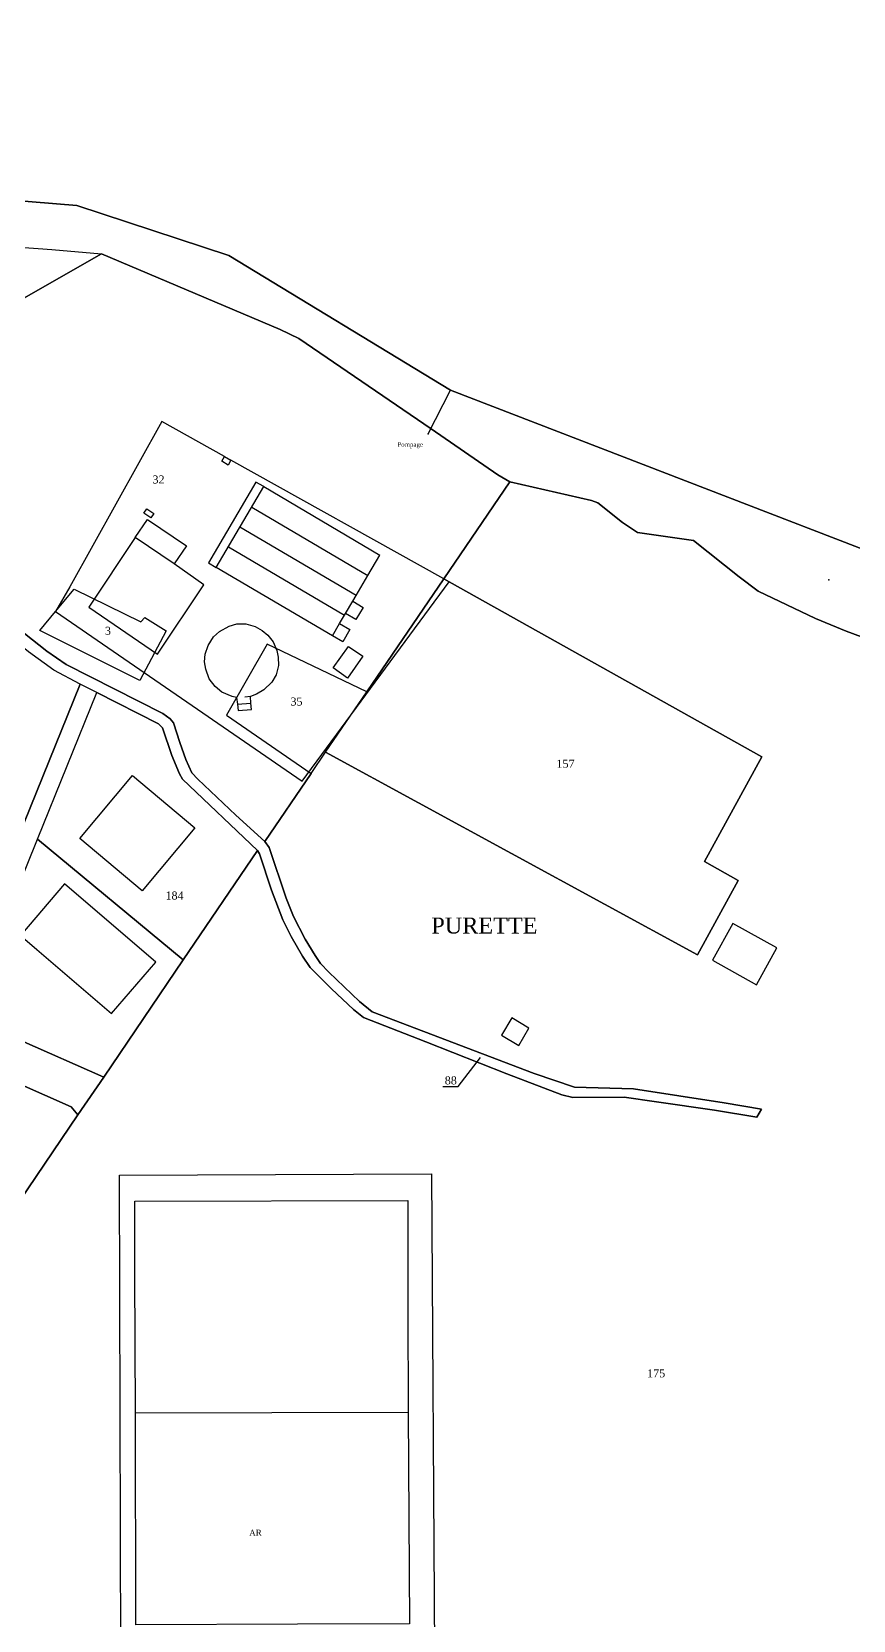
# Model space of a CAD drawing. Extents: x 1208822 to 1209704, y 6152997 to 6153719.
# Drawn here: x 1209153.6 to 1209358.8, y 6153309 to 6153705.9 of the extents above; entities that cross this region are included whole.
import ezdxf

# ---------------------------------------------------------------- set-up
doc = ezdxf.new("R2010")
doc.units = 0
doc.linetypes.add('CONTINU', pattern=[0])
doc.layers.get('0').update_dxf_attribs({"linetype": 'CONTINU'})
for name, color, linetype in [('1FLECHEFL', 7, 'CONTINU'), ('1LIEUDIT', 7, 'CONTINU'), ('1PARCELLE', 7, 'CONTINU'), ('1SECTION', 7, 'CONTINU'), ('1SUBDSECT', 7, 'CONTINU'), ('1TRONFLUV', 7, 'CONTINU'), ('1TROUPARCELLE', 7, 'CONTINU'), ('3BATIDUR', 7, 'CONTINU'), ('3BATILEGER', 7, 'CONTINU'), ('3CADB', 7, 'CONTINU'), ('3ENSIMMO', 7, 'CONTINU'), ('3FISCLINE', 7, 'CONTINUOUS'), ('3FLECHEPAR', 7, 'CONTINU'), ('3LIEUDITTEX', 7, 'CONTINU'), ('3LIMNONPARC', 7, 'CONTINU'), ('3PARCELLETEX', 7, 'CONTINU'), ('3TOPOLINE', 7, 'CONTINU')]:
    doc.layers.add(name, color=color, linetype=linetype)
doc.styles.get("Standard").update_dxf_attribs({"font": 'Times New Roman'})

# ---------------------------------------------------------------- blocks, each defined once
blk = doc.blocks.new('CADORDB')
blk.add_point((0, 0))
blk = doc.blocks.new('FLECHRU1')
blk.add_point((0, 0))

msp = doc.modelspace()

# ---------------------------------------------------------------- linework, layer by layer
at = {"layer": '1LIEUDIT'}
msp.add_lwpolyline([(1209375.61, 6153571.05), (1209258.18, 6153616.37), (1209202.81, 6153650.03), (1209164.89, 6153662.46), (1209104.94, 6153667.37)], dxfattribs=at)
at = {"layer": '1PARCELLE'}
for points in [[(1209145.78, 6153635.99), (1209171.05, 6153650.39), (1209215.66, 6153631.51), (1209220.3, 6153629.24), (1209253.36, 6153606.68), (1209270.02, 6153595.21), (1209273.07, 6153593.42), (1209256.57, 6153569.2), (1209237.34, 6153540.97), (1209212.44, 6153552.86), (1209202.25, 6153535.15), (1209223.43, 6153520.59), (1209211.8, 6153503.57), (1209204.58, 6153510.16), (1209204.58, 6153510.16), (1209195.06, 6153519.14), (1209193.57, 6153520.73), (1209192.09, 6153524.08), (1209190.57, 6153528.31), (1209189.05, 6153533.21), (1209188.23, 6153534.23), (1209186.38, 6153535.54), (1209162.2, 6153547.81), (1209157.38, 6153551.11), (1209148.19, 6153558.35)], [(1209150.56, 6153413.72), (1209165.16, 6153435.31), (1209171.58, 6153444.73), (1209191.47, 6153474.05), (1209209.97, 6153501.31), (1209210.54, 6153500.49), (1209213.51, 6153491.4), (1209216.35, 6153483.99), (1209218.4, 6153479.83), (1209221.24, 6153474.91), (1209223.17, 6153472.06), (1209228.49, 6153466.8), (1209234.02, 6153461.63), (1209236.51, 6153459.6), (1209252.09, 6153453.48), (1209272.31, 6153445.51), (1209286, 6153440.3), (1209288.79, 6153439.6), (1209301.64, 6153439.67), (1209309.71, 6153438.56), (1209324.14, 6153436.42), (1209334.72, 6153434.7), (1209335.91, 6153436.68), (1209326.59, 6153438.25), (1209303.9, 6153441.81), (1209289.16, 6153442.16), (1209279.09, 6153445.65), (1209238.61, 6153461), (1209235.52, 6153463.63), (1209227.81, 6153470.92), (1209225.71, 6153473.12), (1209224.38, 6153475.09), (1209221.93, 6153479.2), (1209219.04, 6153484.83), (1209217.19, 6153489.38), (1209212.94, 6153502.05), (1209211.8, 6153503.57), (1209223.43, 6153520.59), (1209227.01, 6153525.86), (1209319.89, 6153475.22), (1209330.08, 6153493.8), (1209321.69, 6153498.55), (1209335.99, 6153524.77), (1209257.91, 6153568.44), (1209256.57, 6153569.2), (1209273.07, 6153593.42), (1209293.45, 6153588.81), (1209294.99, 6153588.2), (1209301.17, 6153583.31), (1209304.94, 6153580.76), (1209318.94, 6153578.78), (1209330.37, 6153569.68), (1209335.1, 6153566.16), (1209349.44, 6153559.28), (1209357.08, 6153556.14), (1209386.77, 6153545.13)], [(1209148.19, 6153558.35), (1209157.38, 6153551.11), (1209162.2, 6153547.81), (1209186.38, 6153535.54), (1209188.23, 6153534.23), (1209189.05, 6153533.21), (1209190.57, 6153528.31), (1209192.09, 6153524.08), (1209193.57, 6153520.73), (1209195.06, 6153519.14), (1209204.58, 6153510.16), (1209211.8, 6153503.57), (1209212.94, 6153502.05), (1209217.19, 6153489.38), (1209219.04, 6153484.83), (1209221.93, 6153479.2), (1209224.38, 6153475.09), (1209225.71, 6153473.12), (1209227.81, 6153470.92), (1209235.52, 6153463.63), (1209238.61, 6153461), (1209279.09, 6153445.65), (1209289.16, 6153442.16), (1209303.9, 6153441.81), (1209326.59, 6153438.25), (1209335.91, 6153436.68), (1209334.72, 6153434.7), (1209324.14, 6153436.42), (1209309.71, 6153438.56), (1209301.64, 6153439.67), (1209288.79, 6153439.6), (1209286, 6153440.3), (1209272.31, 6153445.51), (1209252.09, 6153453.48), (1209236.51, 6153459.6), (1209234.02, 6153461.63), (1209228.49, 6153466.8), (1209223.17, 6153472.06), (1209221.24, 6153474.91), (1209218.4, 6153479.83), (1209216.35, 6153483.99), (1209213.51, 6153491.4), (1209210.54, 6153500.49), (1209209.97, 6153501.31), (1209209.97, 6153501.31), (1209191.31, 6153519.13), (1209190.49, 6153520.51), (1209188.6, 6153525.09), (1209186.26, 6153532), (1209185.3, 6153532.99), (1209169.91, 6153540.77), (1209165.69, 6153542.89), (1209159.13, 6153546.35), (1209152.82, 6153550.95)], [(1209137.22, 6153460.07), (1209155.07, 6153504.13), (1209169.91, 6153540.77), (1209169.91, 6153540.77), (1209165.69, 6153542.89), (1209145.42, 6153492.84)], [(1209150.85, 6153453.86), (1209171.58, 6153444.73), (1209171.58, 6153444.73), (1209165.16, 6153435.31), (1209163.47, 6153437.24), (1209137.02, 6153448.93)]]:
    msp.add_lwpolyline(points, dxfattribs=at)
for points in [[(1209165.69, 6153542.89), (1209159.13, 6153546.35), (1209152.82, 6153550.95), (1209146.49, 6153556.03), (1209132.18, 6153568.47), (1209122.41, 6153577.33), (1209099.68, 6153597.17), (1209094.28, 6153602.1), (1209090.27, 6153606.54), (1209080.5, 6153607.47), (1209076.16, 6153588.66), (1209069.31, 6153559.1), (1209058.86, 6153513.11), (1209076.55, 6153508.92), (1209145.42, 6153492.84), (1209165.69, 6153542.89)], [(1209187.17, 6153556.2), (1209180.6, 6153543.77), (1209155.63, 6153556.3), (1209159.58, 6153561.05), (1209164.2, 6153566.63), (1209180.87, 6153558.49), (1209181.83, 6153559.54), (1209187.17, 6153556.2)], [(1209237.34, 6153540.97), (1209256.57, 6153569.2), (1209257.91, 6153568.44), (1209335.99, 6153524.77), (1209321.69, 6153498.55), (1209330.08, 6153493.8), (1209319.89, 6153475.22), (1209227.01, 6153525.86), (1209237.34, 6153540.97)], [(1209237.34, 6153540.97), (1209212.44, 6153552.86), (1209202.25, 6153535.15), (1209223.43, 6153520.59), (1209227.01, 6153525.86), (1209237.34, 6153540.97)], [(1209169.91, 6153540.77), (1209185.3, 6153532.99), (1209186.26, 6153532), (1209188.6, 6153525.09), (1209190.49, 6153520.51), (1209191.31, 6153519.13), (1209209.97, 6153501.31), (1209191.47, 6153474.05), (1209155.07, 6153504.13), (1209169.91, 6153540.77)], [(1209150.85, 6153453.86), (1209139.25, 6153458.98), (1209137.22, 6153460.07), (1209155.07, 6153504.13), (1209191.47, 6153474.05), (1209171.58, 6153444.73), (1209150.85, 6153453.86)], [(1209102.49, 6153405.7), (1209147.59, 6153428.63), (1209137.02, 6153448.93), (1209163.47, 6153437.24), (1209165.16, 6153435.31), (1209150.56, 6153413.72), (1209138.94, 6153421.7), (1209122.56, 6153397.95), (1209134.4, 6153389.82), (1209127.47, 6153379.59), (1209102.49, 6153405.7)]]:
    msp.add_lwpolyline(points, close=True, dxfattribs=at)
at = {"layer": '1SECTION'}
msp.add_lwpolyline([(1209375.61, 6153571.05), (1209258.18, 6153616.37), (1209202.81, 6153650.03), (1209164.89, 6153662.46), (1209104.94, 6153667.37)], dxfattribs=at)
at = {"layer": '1SUBDSECT'}
msp.add_lwpolyline([(1209375.61, 6153571.05), (1209258.18, 6153616.37), (1209202.81, 6153650.03), (1209164.89, 6153662.46), (1209104.94, 6153667.37)], dxfattribs=at)
at = {"layer": '1TRONFLUV'}
for points in [[(1209104.94, 6153667.37), (1209164.89, 6153662.46), (1209202.81, 6153650.03), (1209258.18, 6153616.37), (1209375.61, 6153571.05)], [(1209386.77, 6153545.13), (1209357.08, 6153556.14), (1209349.44, 6153559.28), (1209335.1, 6153566.16), (1209330.37, 6153569.68), (1209318.94, 6153578.78), (1209304.94, 6153580.76), (1209301.17, 6153583.31), (1209294.99, 6153588.2), (1209293.45, 6153588.81), (1209273.07, 6153593.42), (1209270.02, 6153595.21), (1209253.36, 6153606.68), (1209220.3, 6153629.24), (1209215.66, 6153631.51), (1209171.05, 6153650.39), (1209145.78, 6153635.99)]]:
    msp.add_lwpolyline(points, dxfattribs=at)
at = {"layer": '1TROUPARCELLE'}
msp.add_lwpolyline([(1209155.63, 6153556.3), (1209159.58, 6153561.05), (1209164.2, 6153566.63), (1209180.87, 6153558.49), (1209181.83, 6153559.54), (1209187.17, 6153556.2), (1209180.6, 6153543.77), (1209155.63, 6153556.3)], close=True, dxfattribs=at)
at = {"layer": '3BATIDUR'}
for points in [[(1209201.12, 6153598.6), (1209201.8, 6153599.76), (1209203.38, 6153598.85), (1209202.64, 6153597.63), (1209201.12, 6153598.6)], [(1209197.76, 6153573.22), (1209199.7, 6153572.07), (1209211.58, 6153592.24), (1209209.63, 6153593.39), (1209197.76, 6153573.22)], [(1209183.36, 6153584.42), (1209181.63, 6153585.58), (1209182.4, 6153586.73), (1209184.14, 6153585.52), (1209183.36, 6153584.42)], [(1209189.15, 6153572.93), (1209179.46, 6153579.51), (1209182.55, 6153584.03), (1209192.26, 6153577.48), (1209189.15, 6153572.93)], [(1209231.98, 6153560.53), (1209233.78, 6153563.59), (1209236.37, 6153562.07), (1209234.57, 6153559.02), (1209231.98, 6153560.53)], [(1209228.72, 6153554.99), (1209230.51, 6153558.05), (1209233.11, 6153556.53), (1209231.3, 6153553.48), (1209228.72, 6153554.99)], [(1209232.49, 6153544.38), (1209228.9, 6153546.98), (1209232.74, 6153552.34), (1209236.32, 6153549.9), (1209232.49, 6153544.38)], [(1209178.81, 6153520.03), (1209194.37, 6153506.97), (1209181.16, 6153491.29), (1209165.66, 6153504.35), (1209178.81, 6153520.03)], [(1209275.25, 6153452.6), (1209277.82, 6153456.94), (1209273.52, 6153459.5), (1209270.95, 6153455.17), (1209275.25, 6153452.6)]]:
    msp.add_lwpolyline(points, close=True, dxfattribs=at)
at = {"layer": '3BATILEGER'}
for points in [[(1209184.61, 6153473.46), (1209161.83, 6153492.99), (1209150.79, 6153480.1), (1209173.52, 6153460.6), (1209184.61, 6153473.46)], [(1209323.65, 6153473.89), (1209334.66, 6153467.77), (1209339.76, 6153476.99), (1209328.75, 6153483.11), (1209323.65, 6153473.89)]]:
    msp.add_lwpolyline(points, close=True, dxfattribs=at)
at = {"layer": '3FISCLINE'}
for points in [[(1208905.79, 6153705.9), (1208919.21, 6153701.57), (1208941.93, 6153691.78), (1208949.59, 6153689.07), (1208964.31, 6153685), (1208978.58, 6153681.32), (1209015.48, 6153672.18), (1209026.02, 6153669.39), (1209041.82, 6153665.55), (1209061.79, 6153661.28), (1209082.12, 6153658.54), (1209102.05, 6153656.45), (1209117.42, 6153655.03), (1209142.52, 6153652.69), (1209158.66, 6153651.48), (1209171.05, 6153650.39)], [(1209252.68, 6153605.4), (1209258.18, 6153616.37)], [(1209201.8, 6153599.76), (1209186.11, 6153608.51), (1209163.12, 6153567.19), (1209159.58, 6153561.05), (1209221.16, 6153518.65), (1209257.91, 6153568.44)], [(1209256.57, 6153569.2), (1209203.38, 6153598.85)], [(1209179.46, 6153579.51), (1209167.86, 6153562.17), (1209185, 6153550.4), (1209196.64, 6153567.71), (1209189.15, 6153572.93)], [(1209204.79, 6153539.55), (1209203.64, 6153539.82), (1209201.08, 6153540.92), (1209199.44, 6153542.32), (1209197.97, 6153544.24), (1209197.06, 6153546.63), (1209196.79, 6153548.45), (1209196.93, 6153550.41), (1209197.68, 6153552.53), (1209199.04, 6153554.68), (1209200.49, 6153556.07), (1209202.93, 6153557.41), (1209204.81, 6153557.93), (1209207.11, 6153557.97), (1209209.41, 6153557.33), (1209211.16, 6153556.34), (1209212.6, 6153555.1), (1209213.95, 6153553.46), (1209214.87, 6153551.26), (1209215.2, 6153549.63), (1209215.28, 6153547.54), (1209214.63, 6153545.22), (1209213.56, 6153543.37), (1209211.59, 6153541.5), (1209209.75, 6153540.39), (1209208.26, 6153539.84), (1209206.85, 6153539.65)], [(1209204.79, 6153539.55), (1209204.97, 6153537.9), (1209205.18, 6153536.31), (1209208.49, 6153536.54), (1209208.36, 6153538.17), (1209208.26, 6153539.84)], [(1209204.97, 6153537.9), (1209208.36, 6153538.17)], [(1209219.96, 6153308.05), (1209179.65, 6153307.84), (1209179.5, 6153360.86), (1209179.35, 6153395.69), (1209179.38, 6153413.74), (1209247.53, 6153413.9), (1209247.54, 6153386.77), (1209247.66, 6153360.96), (1209247.96, 6153308.09), (1209219.96, 6153308.05)], [(1209179.5, 6153360.86), (1209247.66, 6153360.96)]]:
    msp.add_lwpolyline(points, dxfattribs=at)
at = {"layer": '3FLECHEPAR'}
msp.add_lwpolyline([(1209256.29, 6153442.38), (1209260.11, 6153442.37), (1209265.7, 6153449.64)], dxfattribs=at)
at = {"layer": '3LIMNONPARC'}
msp.add_lwpolyline([(1209175.88, 6153300.95), (1209175.51, 6153420.24), (1209253.48, 6153420.54), (1209254.22, 6153301.24), (1209245.38, 6153301.16), (1209175.88, 6153300.95)], close=True, dxfattribs=at)
at = {"layer": '3TOPOLINE'}
for points in [[(1209211.58, 6153592.24), (1209240.59, 6153575.16)], [(1209208.56, 6153587.11), (1209237.57, 6153570.03)], [(1209234.64, 6153565.06), (1209205.63, 6153582.13)], [(1209202.72, 6153577.18), (1209231.73, 6153560.11)], [(1209233.78, 6153563.59), (1209234.64, 6153565.06), (1209237.57, 6153570.03), (1209240.59, 6153575.16)], [(1209228.72, 6153554.99), (1209199.7, 6153572.07)], [(1209230.51, 6153558.05), (1209231.73, 6153560.11), (1209231.98, 6153560.53)]]:
    msp.add_lwpolyline(points, dxfattribs=at)

# ---------------------------------------------------------------- block references
at = {"layer": '1FLECHEFL', "rotation": 336.7}
msp.add_blockref('FLECHRU1', (1209352.77, 6153568.92), dxfattribs=at)
at = {"layer": '3CADB'}
msp.add_blockref('CADORDB', (1209252.68, 6153605.4), dxfattribs=at)

# ---------------------------------------------------------------- texts
at = {"layer": '3ENSIMMO'}
msp.add_text('Pompage', height=1.125, dxfattribs=at).set_placement((1209244.95, 6153602.22))
at = {"layer": '3LIEUDITTEX'}
msp.add_text('PURETTE', height=4, dxfattribs=at).set_placement((1209253.43, 6153480.58))
at = {"layer": '3PARCELLETEX'}
for s, p in [('32', (1209183.76, 6153593.03)), ('3', (1209171.89, 6153555.23)), ('35', (1209218.24, 6153537.55)), ('157', (1209284.69, 6153522.01)), ('184', (1209187.02, 6153489.08)), ('88', (1209256.78, 6153442.88)), ('175', (1209307.33, 6153369.7))]:
    msp.add_text(s, height=2, dxfattribs=at).set_placement(p)
at = {"layer": '3SECTIONTEX'}
msp.add_text('AR', height=1.5, dxfattribs=at).set_placement((1209207.93, 6153330.11))

doc.saveas('drawing.dxf')
